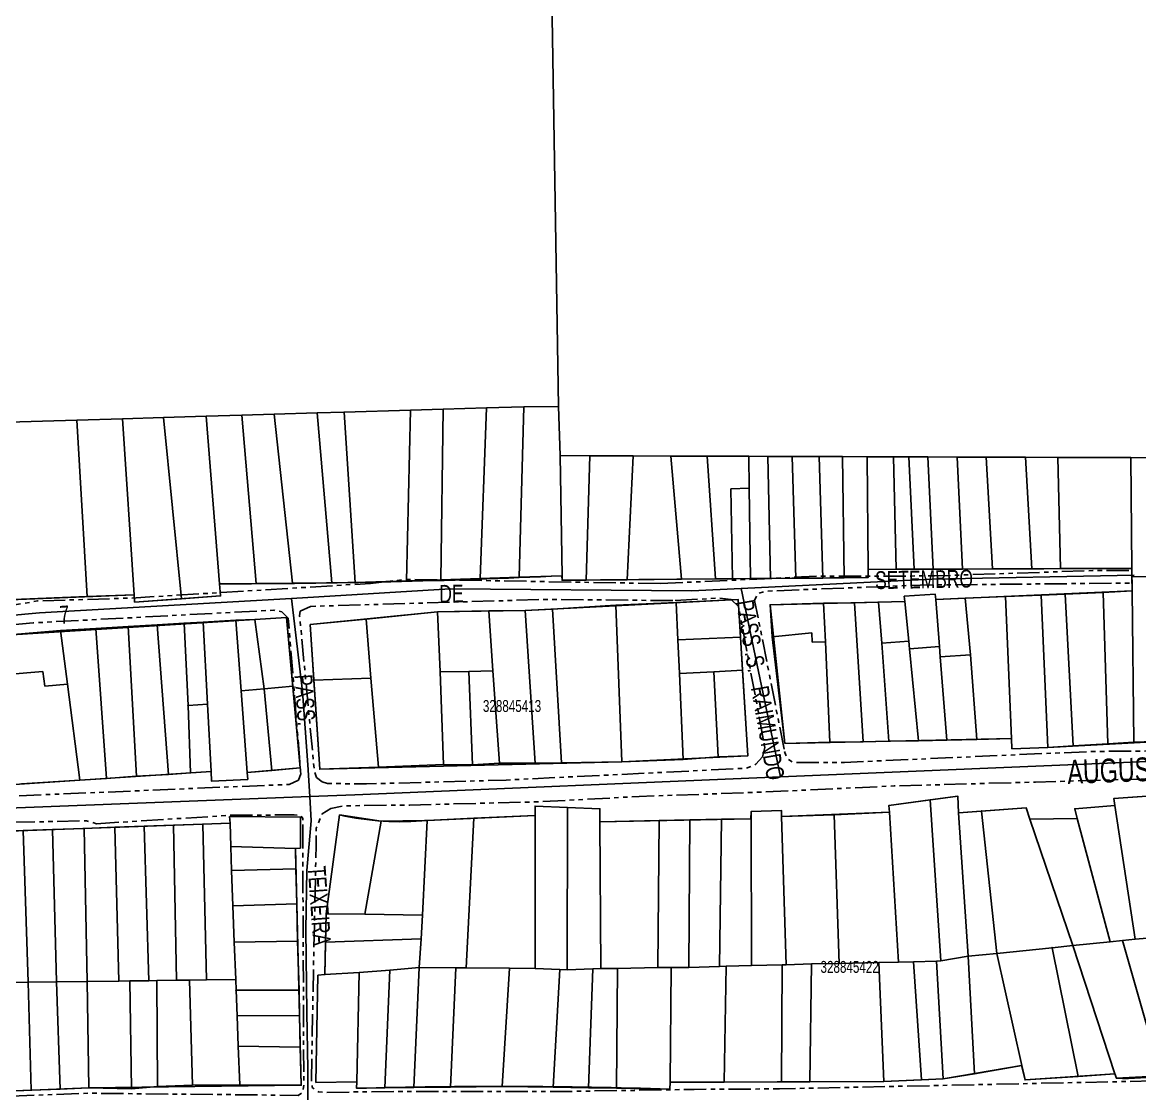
# Model space of a CAD drawing. Extents: x 203614 to 206284, y 4847494 to 4848495.
# Drawn here: x 205201.4 to 205389.1, y 4848096.2 to 4848276.2 of the extents above; entities that cross this region are included whole.
import ezdxf

# ---------------------------------------------------------------- set-up
doc = ezdxf.new("R2010")
doc.units = 0
doc.header["$LTSCALE"] = 1.5
doc.header["$MEASUREMENT"] = 0
doc.linetypes.add('PHANTOMX2', pattern=[5, 2.5, -0.5, 0.5, -0.5, 0.5, -0.5])
for name, color, linetype in [('CD-MALHA-LOTES', 40, 'CONTINUOUS'), ('CD_TXT_QUADRA', 7, 'CONTINUOUS'), ('RU-QUADRAS', 210, 'CONTINUOUS'), ('SV-EIXO-RUA-N-PAV', 6, 'CONTINUOUS'), ('SV-RUA-NAO-PAV-S-GUIA-C-GUIA', 7, 'PHANTOMX2'), ('SV-TXT-RUA-N-PAV-S-GUIA-C-GUIA', 7, 'CONTINUOUS')]:
    doc.layers.add(name, color=color, linetype=linetype)
doc.styles.add('ARIAL', font='ARIAL.TTF')

msp = doc.modelspace()

# ---------------------------------------------------------------- linework, layer by layer
at = {"layer": 'CD-MALHA-LOTES'}
for p, q in [((205291.52, 4848211.66), (205288.02, 4848426.88)), ((205243.76, 4848210.33), (205238.32, 4848210.17)), ((205250.95, 4848210.55), (205243.76, 4848210.33)), ((205243.76, 4848210.33), (205246.83, 4848181.97)), ((205255.49, 4848210.68), (205250.95, 4848210.55)), ((205253.43, 4848182.03), (205250.95, 4848210.55)), ((205266.65, 4848211.01), (205255.49, 4848210.68)), ((205257.35, 4848182.06), (205255.49, 4848210.68)), ((205266.65, 4848211.01), (205265.96, 4848182.34)), ((205272.12, 4848211.17), (205266.65, 4848211.01)), ((205271.73, 4848182.52), (205272.12, 4848211.17)), ((205279.41, 4848211.39), (205272.12, 4848211.17)), ((205278.34, 4848182.74), (205279.41, 4848211.39)), ((205285.71, 4848211.58), (205279.41, 4848211.39)), ((205284.91, 4848182.95), (205285.71, 4848211.58)), ((205291.52, 4848211.66), (205285.71, 4848211.58)), ((205291.52, 4848211.66), (205291.77, 4848203.38)), ((205210.57, 4848209.35), (205191.32, 4848208.78)), ((205218.27, 4848209.58), (205210.57, 4848209.35)), ((205212.35, 4848179.71), (205210.57, 4848209.35)), ((205225.13, 4848209.78), (205218.27, 4848209.58)), ((205220.21, 4848180.02), (205218.27, 4848209.58)), ((205232.31, 4848209.99), (205225.13, 4848209.78)), ((205225.13, 4848209.78), (205228.18, 4848179.33)), ((205238.32, 4848210.17), (205232.31, 4848209.99)), ((205232.31, 4848209.99), (205234.57, 4848181.86)), ((205240.7, 4848181.92), (205238.32, 4848210.17)), ((205292.13, 4848183.2), (205291.77, 4848203.38)), ((205291.77, 4848203.38), (205296.76, 4848203.36)), ((205296.76, 4848203.36), (205296.16, 4848182.47)), ((205304.05, 4848203.34), (205296.76, 4848203.36)), ((205303.07, 4848182.53), (205304.05, 4848203.34)), ((205310.4, 4848203.31), (205304.05, 4848203.34)), ((205312.19, 4848182.61), (205310.4, 4848203.31)), ((205316.48, 4848203.29), (205310.4, 4848203.31)), ((205317.86, 4848182.66), (205316.48, 4848203.29)), ((205316.48, 4848203.29), (205323.46, 4848203.27)), ((205326.66, 4848203.26), (205323.46, 4848203.27)), ((205323.46, 4848203.27), (205323.54, 4848197.9)), ((205326.66, 4848203.26), (205327.15, 4848182.75)), ((205330.78, 4848203.24), (205326.66, 4848203.26)), ((205331.36, 4848182.78), (205330.78, 4848203.24)), ((205335.32, 4848203.23), (205330.78, 4848203.24)), ((205335.9, 4848182.82), (205335.32, 4848203.23)), ((205339.22, 4848203.21), (205335.32, 4848203.23)), ((205339.51, 4848182.85), (205339.22, 4848203.21)), ((205343.37, 4848203.2), (205339.22, 4848203.21)), ((205347.78, 4848203.18), (205343.37, 4848203.2)), ((205343.37, 4848203.2), (205343.51, 4848184.27)), ((205348.26, 4848184.29), (205347.78, 4848203.18)), ((205350.38, 4848203.17), (205347.78, 4848203.18)), ((205351.25, 4848184.3), (205350.38, 4848203.17)), ((205353.56, 4848203.16), (205350.38, 4848203.17)), ((205354.43, 4848184.31), (205353.56, 4848203.16)), ((205358.51, 4848203.15), (205353.56, 4848203.16)), ((205359.38, 4848184.33), (205358.51, 4848203.15)), ((205363.36, 4848203.13), (205358.51, 4848203.15)), ((205364.42, 4848184.35), (205363.36, 4848203.13)), ((205369.97, 4848203.11), (205363.36, 4848203.13)), ((205371.02, 4848184.37), (205369.97, 4848203.11)), ((205375.42, 4848203.09), (205369.97, 4848203.11)), ((205375.86, 4848184.39), (205375.42, 4848203.09)), ((205387.67, 4848203.05), (205375.42, 4848203.09)), ((205387.8, 4848184.43), (205387.67, 4848203.05)), ((205387.67, 4848203.05), (205395.42, 4848203.02)), ((205323.54, 4848197.9), (205320.46, 4848197.81)), ((205320.46, 4848197.81), (205320.76, 4848182.69)), ((205323.75, 4848182.72), (205323.54, 4848197.9)), ((205343.51, 4848184.27), (205348.26, 4848184.29)), ((205343.52, 4848182.89), (205343.51, 4848184.27)), ((205348.26, 4848184.29), (205351.25, 4848184.3)), ((205351.25, 4848184.3), (205354.43, 4848184.31)), ((205354.43, 4848184.31), (205359.38, 4848184.33)), ((205359.38, 4848184.33), (205364.42, 4848184.35)), ((205364.42, 4848184.35), (205371.02, 4848184.37)), ((205371.02, 4848184.37), (205375.86, 4848184.39)), ((205375.86, 4848184.39), (205387.8, 4848184.43)), ((205387.81, 4848183.03), (205387.8, 4848184.43)), ((205257.35, 4848182.06), (205265.96, 4848182.34)), ((205265.96, 4848182.34), (205271.73, 4848182.52)), ((205271.73, 4848182.52), (205278.34, 4848182.74)), ((205278.34, 4848182.74), (205284.91, 4848182.95)), ((205284.91, 4848182.95), (205292.13, 4848183.2)), ((205292.1, 4848182.45), (205292.13, 4848183.2)), ((205296.16, 4848182.47), (205292.1, 4848182.45)), ((205296.16, 4848182.47), (205303.07, 4848182.53)), ((205303.07, 4848182.53), (205312.19, 4848182.61)), ((205312.19, 4848182.61), (205317.86, 4848182.66)), ((205320.76, 4848182.69), (205317.86, 4848182.66)), ((205320.76, 4848182.69), (205323.75, 4848182.72)), ((205323.75, 4848182.72), (205327.15, 4848182.75)), ((205327.15, 4848182.75), (205331.36, 4848182.78)), ((205331.36, 4848182.78), (205335.9, 4848182.82)), ((205335.9, 4848182.82), (205339.51, 4848182.85)), ((205339.51, 4848182.85), (205343.52, 4848182.89)), ((205387.81, 4848183.03), (205392.84, 4848183.12)), ((205387.88, 4848180.67), (205387.81, 4848183.03)), ((205234.57, 4848181.86), (205240.7, 4848181.92)), ((205234.74, 4848179.8), (205234.57, 4848181.86)), ((205240.7, 4848181.92), (205246.83, 4848181.97)), ((205246.83, 4848181.97), (205253.43, 4848182.03)), ((205253.43, 4848182.03), (205257.35, 4848182.06)), ((205376.62, 4848180.12), (205383.02, 4848180.4)), ((205387.88, 4848180.67), (205383.02, 4848180.4)), ((205383.02, 4848180.4), (205383.8, 4848154.95)), ((205388.19, 4848155.22), (205387.88, 4848180.67)), ((205187.12, 4848178.7), (205212.35, 4848179.71)), ((205212.35, 4848179.71), (205220.21, 4848180.02)), ((205220.21, 4848180.02), (205220.29, 4848178.77)), ((205220.29, 4848178.77), (205228.18, 4848179.33)), ((205228.18, 4848179.33), (205234.74, 4848179.8)), ((205311.25, 4848178.7), (205301.14, 4848178.23)), ((205321.7, 4848179.19), (205311.25, 4848178.7)), ((205311.25, 4848178.7), (205311.58, 4848172.43)), ((205322.09, 4848172.89), (205321.7, 4848179.19)), ((205336.05, 4848178.59), (205327.05, 4848178.32)), ((205341.23, 4848178.66), (205336.05, 4848178.59)), ((205336.34, 4848172.12), (205336.05, 4848178.59)), ((205345.26, 4848178.76), (205341.23, 4848178.66)), ((205341.23, 4848178.66), (205342.68, 4848155.31)), ((205349.69, 4848178.85), (205345.26, 4848178.76)), ((205345.85, 4848171.87), (205345.26, 4848178.76)), ((205354.81, 4848180.1), (205349.6, 4848179.76)), ((205349.6, 4848179.76), (205349.69, 4848178.85)), ((205350.37, 4848172.21), (205349.69, 4848178.85)), ((205354.88, 4848179.2), (205354.81, 4848180.1)), ((205359.81, 4848179.41), (205354.88, 4848179.2)), ((205354.88, 4848179.2), (205355.54, 4848171.3)), ((205366.58, 4848179.7), (205359.81, 4848179.41)), ((205360.75, 4848169.92), (205359.81, 4848179.41)), ((205372.58, 4848179.95), (205366.58, 4848179.7)), ((205367.59, 4848155.86), (205366.58, 4848179.7)), ((205376.62, 4848180.12), (205372.58, 4848179.95)), ((205372.58, 4848179.95), (205373.74, 4848154.36)), ((205377.98, 4848154.6), (205376.62, 4848180.12)), ((205271.18, 4848177.11), (205259.21, 4848175.93)), ((205279.78, 4848177.3), (205271.18, 4848177.11)), ((205271.18, 4848177.11), (205271.61, 4848167.03)), ((205285.89, 4848177.36), (205279.78, 4848177.3)), ((205280.49, 4848167.21), (205279.78, 4848177.3)), ((205290.53, 4848177.58), (205285.89, 4848177.36)), ((205285.89, 4848177.36), (205287.61, 4848151.69)), ((205301.14, 4848178.23), (205290.53, 4848177.58)), ((205292.01, 4848151.79), (205290.53, 4848177.58)), ((205302.14, 4848151.95), (205301.14, 4848178.23)), ((205327.05, 4848178.32), (205327.38, 4848172.93)), ((205219.23, 4848174.68), (205213.8, 4848174.36)), ((205224.09, 4848174.96), (205219.23, 4848174.68)), ((205219.23, 4848174.68), (205220.59, 4848149.54)), ((205228.61, 4848175.22), (205224.09, 4848174.96)), ((205225.98, 4848149.83), (205224.09, 4848174.96)), ((205231.82, 4848175.4), (205228.61, 4848175.22)), ((205229.27, 4848161.39), (205228.61, 4848175.22)), ((205231.82, 4848175.4), (205237.3, 4848175.72)), ((205232.54, 4848161.61), (205231.82, 4848175.4)), ((205240.52, 4848175.85), (205237.3, 4848175.72)), ((205237.3, 4848175.72), (205238.19, 4848163.86)), ((205245.84, 4848176.21), (205240.52, 4848175.85)), ((205240.52, 4848175.85), (205242.04, 4848164.22)), ((205246.87, 4848164.67), (205245.84, 4848176.21)), ((205259.21, 4848175.93), (205249.79, 4848175.03)), ((205249.79, 4848175.03), (205250.42, 4848165.68)), ((205259.98, 4848166.01), (205259.21, 4848175.93)), ((205207.85, 4848174.02), (205197.97, 4848173.14)), ((205213.8, 4848174.36), (205207.85, 4848174.02)), ((205207.85, 4848174.02), (205209.02, 4848164.99)), ((205215.57, 4848149.15), (205213.8, 4848174.36)), ((205311.58, 4848172.43), (205322.09, 4848172.89)), ((205322.43, 4848167.34), (205322.09, 4848172.89)), ((205334.08, 4848173.62), (205327.38, 4848172.93)), ((205327.38, 4848172.93), (205329.56, 4848155.02)), ((205334.15, 4848172.04), (205334.08, 4848173.62)), ((205311.83, 4848166.76), (205311.58, 4848172.43)), ((205336.34, 4848172.12), (205334.15, 4848172.04)), ((205337.07, 4848155.22), (205336.34, 4848172.12)), ((205345.85, 4848171.87), (205350.37, 4848172.21)), ((205345.85, 4848171.87), (205347.03, 4848155.4)), ((205350.37, 4848172.21), (205350.48, 4848170.94)), ((205355.54, 4848171.3), (205350.48, 4848170.94)), ((205350.48, 4848170.94), (205352.01, 4848155.49)), ((205355.54, 4848171.3), (205355.63, 4848169.57)), ((205355.63, 4848169.57), (205360.75, 4848169.92)), ((205356.72, 4848155.58), (205355.63, 4848169.57)), ((205360.75, 4848169.92), (205361.79, 4848155.68)), ((205280.49, 4848167.21), (205276.42, 4848167.11)), ((205281.59, 4848151.72), (205280.49, 4848167.21)), ((205322.43, 4848167.34), (205317.62, 4848167.03)), ((205323.31, 4848152.94), (205322.43, 4848167.34)), ((205198.89, 4848166.62), (205204.89, 4848167.1)), ((205204.89, 4848167.1), (205205.19, 4848164.63)), ((205250.42, 4848165.68), (205259.98, 4848166.01)), ((205250.42, 4848165.68), (205251.39, 4848150.69)), ((205261.27, 4848151.03), (205259.98, 4848166.01)), ((205276.42, 4848167.11), (205271.61, 4848167.03)), ((205271.61, 4848167.03), (205272.19, 4848151.48)), ((205276.42, 4848167.11), (205277.06, 4848151.44)), ((205317.62, 4848167.03), (205311.83, 4848166.76)), ((205312.46, 4848152.31), (205311.83, 4848166.76)), ((205318.31, 4848152.8), (205317.62, 4848167.03)), ((205205.19, 4848164.63), (205209.02, 4848164.99)), ((205209.02, 4848164.99), (205211.11, 4848148.86)), ((205242.04, 4848164.22), (205238.19, 4848163.86)), ((205238.19, 4848163.86), (205239.21, 4848150.15)), ((205242.04, 4848164.22), (205246.87, 4848164.67)), ((205242.04, 4848164.22), (205243.36, 4848150.5)), ((205248.1, 4848150.9), (205246.87, 4848164.67)), ((205232.54, 4848161.61), (205229.27, 4848161.39)), ((205233.14, 4848150.3), (205232.54, 4848161.61)), ((205229.27, 4848161.39), (205229.7, 4848150.07)), ((205361.79, 4848155.68), (205367.59, 4848155.86)), ((205367.59, 4848155.86), (205367.68, 4848154.13)), ((205329.56, 4848155.02), (205337.07, 4848155.22)), ((205337.07, 4848155.22), (205342.68, 4848155.31)), ((205342.68, 4848155.31), (205347.03, 4848155.4)), ((205347.03, 4848155.4), (205352.01, 4848155.49)), ((205352.01, 4848155.49), (205356.72, 4848155.58)), ((205361.79, 4848155.68), (205356.72, 4848155.58)), ((205367.68, 4848154.13), (205373.74, 4848154.36)), ((205373.74, 4848154.36), (205377.98, 4848154.6)), ((205383.8, 4848154.95), (205377.98, 4848154.6)), ((205383.8, 4848154.95), (205388.19, 4848155.22)), ((205393.36, 4848155.39), (205388.19, 4848155.22)), ((205302.14, 4848151.95), (205312.46, 4848152.31)), ((205312.46, 4848152.31), (205318.31, 4848152.8)), ((205318.31, 4848152.8), (205323.31, 4848152.94)), ((205229.7, 4848150.07), (205233.14, 4848150.3)), ((205233.22, 4848148.68), (205233.14, 4848150.3)), ((205239.21, 4848150.15), (205243.36, 4848150.5)), ((205243.36, 4848150.5), (205248.1, 4848150.9)), ((205251.39, 4848150.69), (205261.27, 4848151.03)), ((205261.27, 4848151.03), (205272.19, 4848151.48)), ((205272.19, 4848151.48), (205277.06, 4848151.44)), ((205277.06, 4848151.44), (205281.59, 4848151.72)), ((205281.59, 4848151.72), (205287.61, 4848151.69)), ((205287.61, 4848151.69), (205292.01, 4848151.79)), ((205292.01, 4848151.79), (205302.14, 4848151.95)), ((205201.3, 4848148.22), (205211.11, 4848148.86)), ((205211.11, 4848148.86), (205215.57, 4848149.15)), ((205215.57, 4848149.15), (205220.59, 4848149.54)), ((205220.59, 4848149.54), (205225.98, 4848149.83)), ((205225.98, 4848149.83), (205229.7, 4848150.07)), ((205239.3, 4848148.99), (205233.22, 4848148.68)), ((205239.21, 4848150.15), (205239.3, 4848148.99)), ((205347.01, 4848144.62), (205353.92, 4848145.54)), ((205347.11, 4848143.46), (205347.01, 4848144.62)), ((205353.92, 4848145.54), (205358.6, 4848146.15)), ((205355.73, 4848118.5), (205353.92, 4848145.54)), ((205358.6, 4848146.15), (205358.72, 4848143.35)), ((205394.8, 4848146.47), (205384.8, 4848145.76)), ((205384.8, 4848145.76), (205384.96, 4848144.58)), ((205248.17, 4848142.65), (205236.26, 4848142.73)), ((205236.26, 4848142.73), (205236.33, 4848141.65)), ((205254.72, 4848143.01), (205252.46, 4848126.39)), ((205261.73, 4848141.99), (205254.72, 4848143.01)), ((205287.59, 4848142.92), (205277.27, 4848142.45)), ((205287.58, 4848117.23), (205287.59, 4848142.92)), ((205293.04, 4848144.28), (205287.59, 4848144.5)), ((205287.59, 4848144.5), (205287.59, 4848142.92)), ((205293.04, 4848144.28), (205292.97, 4848116.96)), ((205298.47, 4848144.06), (205293.04, 4848144.28)), ((205298.48, 4848141.88), (205298.47, 4848144.06)), ((205323.85, 4848143.58), (205328.96, 4848143.77)), ((205323.85, 4848142.37), (205323.85, 4848143.58)), ((205328.96, 4848143.77), (205328.98, 4848142.73)), ((205337.8, 4848143.04), (205328.98, 4848142.73)), ((205328.98, 4848142.73), (205329.75, 4848117.84)), ((205337.8, 4848143.04), (205347.11, 4848143.46)), ((205338.64, 4848118.05), (205337.8, 4848143.04)), ((205347.11, 4848143.46), (205348.62, 4848118.29)), ((205362.59, 4848143.65), (205358.72, 4848143.35)), ((205358.72, 4848143.35), (205360.32, 4848119.3)), ((205370.05, 4848144.22), (205362.59, 4848143.65)), ((205365.14, 4848119.75), (205362.59, 4848143.65)), ((205370.68, 4848142.3), (205370.05, 4848144.22)), ((205378.23, 4848144.06), (205384.96, 4848144.58)), ((205378.66, 4848142.44), (205378.23, 4848144.06)), ((205384.96, 4848144.58), (205388.38, 4848122.12)), ((205216.99, 4848140.95), (205211.81, 4848140.76)), ((205221.91, 4848141.13), (205216.99, 4848140.95)), ((205217.63, 4848115.09), (205216.99, 4848140.95)), ((205226.83, 4848141.3), (205221.91, 4848141.13)), ((205222.68, 4848115.16), (205221.91, 4848141.13)), ((205226.83, 4848141.3), (205231.75, 4848141.48)), ((205227.34, 4848115.23), (205226.83, 4848141.3)), ((205236.33, 4848141.65), (205231.75, 4848141.48)), ((205231.75, 4848141.48), (205232.38, 4848115.29)), ((205236.45, 4848137.73), (205236.33, 4848141.65)), ((205248.16, 4848137.45), (205248.17, 4848142.65)), ((205261.73, 4848141.99), (205259, 4848126.33)), ((205269.01, 4848142.07), (205261.73, 4848141.99)), ((205268.66, 4848126.17), (205269.47, 4848142.09)), ((205269.47, 4848142.09), (205269.01, 4848142.07)), ((205269.47, 4848142.09), (205277.27, 4848142.45)), ((205277.27, 4848142.45), (205276, 4848117.31)), ((205308.42, 4848142.1), (205298.48, 4848141.88)), ((205298.48, 4848141.88), (205298.6, 4848117.19)), ((205308.42, 4848142.1), (205308.2, 4848117.38)), ((205313.56, 4848142.19), (205308.42, 4848142.1)), ((205313.41, 4848117.36), (205313.56, 4848142.19)), ((205318.91, 4848142.29), (205313.56, 4848142.19)), ((205318.56, 4848117.54), (205318.91, 4848142.29)), ((205323.85, 4848142.37), (205318.91, 4848142.29)), ((205323.91, 4848117.69), (205323.85, 4848142.37)), ((205378.66, 4848142.44), (205370.68, 4848142.3)), ((205370.68, 4848142.3), (205377.92, 4848121.05)), ((205384.19, 4848121.69), (205378.66, 4848142.44)), ((205201.58, 4848140.39), (205196.69, 4848140.22)), ((205201.58, 4848140.39), (205206.5, 4848140.57)), ((205202.4, 4848114.89), (205201.58, 4848140.39)), ((205211.81, 4848140.76), (205206.5, 4848140.57)), ((205206.5, 4848140.57), (205207.18, 4848114.95)), ((205212.34, 4848115.02), (205211.81, 4848140.76)), ((205247.32, 4848137.4), (205236.45, 4848137.73)), ((205236.45, 4848137.73), (205236.6, 4848133.69)), ((205247.32, 4848137.4), (205248.16, 4848137.45)), ((205247.38, 4848133.93), (205247.32, 4848137.4)), ((205236.6, 4848133.69), (205247.38, 4848133.93)), ((205236.6, 4848133.69), (205236.82, 4848127.76)), ((205247.53, 4848128.09), (205247.38, 4848133.93)), ((205247.53, 4848128.09), (205236.82, 4848127.76)), ((205236.82, 4848127.76), (205237.05, 4848121.66)), ((205247.68, 4848121.78), (205247.53, 4848128.09)), ((205252.46, 4848126.39), (205252.37, 4848121.62)), ((205259, 4848126.33), (205252.46, 4848126.39)), ((205259, 4848126.33), (205268.66, 4848126.17)), ((205268.46, 4848122.18), (205268.66, 4848126.17)), ((205252.37, 4848121.62), (205268.46, 4848122.18)), ((205268.09, 4848117.38), (205268.46, 4848122.18)), ((205386.28, 4848121.9), (205388.38, 4848122.12)), ((205388.38, 4848122.12), (205391.06, 4848122.39)), ((205237.05, 4848121.66), (205247.68, 4848121.78)), ((205237.3, 4848115.39), (205237.05, 4848121.66)), ((205247.68, 4848121.78), (205247.97, 4848113.59)), ((205252.37, 4848121.62), (205252.26, 4848116.2)), ((205365.14, 4848119.75), (205374.44, 4848120.7)), ((205374.44, 4848120.7), (205377.92, 4848121.05)), ((205374.44, 4848120.7), (205378.81, 4848099.06)), ((205377.92, 4848121.05), (205384.19, 4848121.69)), ((205384.99, 4848099.52), (205377.92, 4848121.05)), ((205386.28, 4848121.9), (205384.19, 4848121.69)), ((205392.78, 4848099.2), (205386.28, 4848121.9)), ((205351.16, 4848118.35), (205348.62, 4848118.29)), ((205355.02, 4848118.47), (205351.16, 4848118.35)), ((205351.16, 4848118.35), (205352.49, 4848098.49)), ((205355.02, 4848118.47), (205355.73, 4848118.5)), ((205356.11, 4848098.66), (205355.02, 4848118.47)), ((205360.32, 4848119.3), (205355.73, 4848118.5)), ((205365.14, 4848119.75), (205360.32, 4848119.3)), ((205360.32, 4848119.3), (205361.39, 4848099.54)), ((205369.35, 4848100.93), (205365.14, 4848119.75)), ((205252.26, 4848116.2), (205258.05, 4848116.55)), ((205258.05, 4848116.55), (205257.62, 4848098.19)), ((205263.15, 4848116.93), (205258.05, 4848116.55)), ((205263.15, 4848116.93), (205262.32, 4848097.14)), ((205268.09, 4848117.38), (205263.15, 4848116.93)), ((205267.19, 4848097.2), (205268.09, 4848117.38)), ((205274.29, 4848117.3), (205268.09, 4848117.38)), ((205273.35, 4848097.27), (205274.29, 4848117.3)), ((205276, 4848117.31), (205274.29, 4848117.3)), ((205276, 4848117.31), (205283.3, 4848117.25)), ((205283.3, 4848117.25), (205282.05, 4848097.39)), ((205287.58, 4848117.23), (205283.3, 4848117.25)), ((205291.71, 4848117.02), (205287.58, 4848117.23)), ((205290.6, 4848097.25), (205291.71, 4848117.02)), ((205292.97, 4848116.96), (205291.71, 4848117.02)), ((205297.3, 4848117.15), (205292.97, 4848116.96)), ((205296.57, 4848097.15), (205297.3, 4848117.15)), ((205297.3, 4848117.15), (205298.6, 4848117.19)), ((205298.6, 4848117.19), (205301.43, 4848117.23)), ((205301.43, 4848117.23), (205301.27, 4848097.08)), ((205308.2, 4848117.38), (205301.43, 4848117.23)), ((205310.41, 4848117.38), (205308.2, 4848117.38)), ((205310.41, 4848117.38), (205310.26, 4848098.11)), ((205313.41, 4848117.36), (205310.41, 4848117.38)), ((205318.56, 4848117.54), (205313.41, 4848117.36)), ((205319.67, 4848117.58), (205318.56, 4848117.54)), ((205319.33, 4848098.14), (205319.67, 4848117.58)), ((205323.91, 4848117.69), (205319.67, 4848117.58)), ((205329.11, 4848117.81), (205323.91, 4848117.69)), ((205329, 4848098.17), (205329.11, 4848117.81)), ((205329.75, 4848117.84), (205329.11, 4848117.81)), ((205329.75, 4848117.84), (205334, 4848117.98)), ((205333.73, 4848098.19), (205334, 4848117.98)), ((205334, 4848117.98), (205338.64, 4848118.05)), ((205345.3, 4848118.2), (205338.64, 4848118.05)), ((205348.62, 4848118.29), (205345.3, 4848118.2)), ((205345.3, 4848118.2), (205346.15, 4848098.2)), ((205202.4, 4848114.89), (205198.02, 4848114.83)), ((205207.18, 4848114.95), (205202.4, 4848114.89)), ((205202.93, 4848096.75), (205202.4, 4848114.89)), ((205212.34, 4848115.02), (205207.18, 4848114.95)), ((205207.79, 4848096.92), (205207.18, 4848114.95)), ((205212.34, 4848115.02), (205217.63, 4848115.09)), ((205212.59, 4848097.15), (205212.34, 4848115.02)), ((205217.63, 4848115.09), (205219.52, 4848115.12)), ((205219.52, 4848115.12), (205222.68, 4848115.16)), ((205219.52, 4848115.12), (205219.8, 4848097)), ((205222.68, 4848115.16), (205224.04, 4848115.18)), ((205227.34, 4848115.23), (205224.04, 4848115.18)), ((205224.04, 4848115.18), (205224.14, 4848097.4)), ((205229.51, 4848115.25), (205227.34, 4848115.23)), ((205232.38, 4848115.29), (205229.51, 4848115.25)), ((205229.51, 4848115.25), (205230.05, 4848097.62)), ((205237.3, 4848115.39), (205232.38, 4848115.29)), ((205237.36, 4848113.56), (205237.3, 4848115.39)), ((205250.75, 4848098.08), (205251.1, 4848116.07)), ((205251.1, 4848116.07), (205252.26, 4848116.2)), ((205247.97, 4848113.59), (205237.36, 4848113.56)), ((205237.52, 4848109.28), (205237.36, 4848113.56)), ((205247.99, 4848109.3), (205247.97, 4848113.59)), ((205247.99, 4848109.3), (205237.52, 4848109.28)), ((205237.71, 4848104.17), (205237.52, 4848109.28)), ((205248.11, 4848104.02), (205247.99, 4848109.3)), ((205237.95, 4848097.67), (205237.71, 4848104.17)), ((205248.11, 4848104.02), (205237.71, 4848104.17)), ((205248.28, 4848097.6), (205248.11, 4848104.02)), ((205361.39, 4848099.54), (205369.35, 4848100.93)), ((205369.35, 4848100.93), (205369.89, 4848098.49)), ((205230.05, 4848097.62), (205237.95, 4848097.67)), ((205237.95, 4848097.67), (205248.28, 4848097.6)), ((205257.62, 4848098.19), (205250.75, 4848098.08)), ((205257.62, 4848098.19), (205257.59, 4848097.08)), ((205310.24, 4848096.94), (205310.26, 4848098.11)), ((205310.26, 4848098.11), (205319.33, 4848098.14)), ((205319.33, 4848098.14), (205329, 4848098.17)), ((205329, 4848098.17), (205333.73, 4848098.19)), ((205333.73, 4848098.19), (205346.15, 4848098.2)), ((205346.15, 4848098.2), (205352.49, 4848098.49)), ((205352.49, 4848098.49), (205356.11, 4848098.66)), ((205361.39, 4848099.54), (205356.11, 4848098.66)), ((205369.89, 4848098.49), (205378.81, 4848099.06)), ((205378.81, 4848099.06), (205384.99, 4848099.52)), ((205385.24, 4848098.76), (205384.99, 4848099.52)), ((205392.78, 4848099.2), (205385.24, 4848098.76)), ((205198.73, 4848096.61), (205202.93, 4848096.75)), ((205202.93, 4848096.75), (205207.79, 4848096.92)), ((205207.79, 4848096.92), (205212.59, 4848097.15)), ((205212.59, 4848097.15), (205219.8, 4848097)), ((205219.8, 4848097), (205224.14, 4848097.4)), ((205224.14, 4848097.4), (205230.05, 4848097.62)), ((205257.59, 4848097.08), (205262.32, 4848097.14)), ((205262.32, 4848097.14), (205267.19, 4848097.2)), ((205267.19, 4848097.2), (205273.35, 4848097.27)), ((205273.35, 4848097.27), (205282.05, 4848097.39)), ((205282.05, 4848097.39), (205290.6, 4848097.25)), ((205290.6, 4848097.25), (205296.57, 4848097.15)), ((205301.27, 4848097.08), (205296.57, 4848097.15)), ((205301.27, 4848097.08), (205310.24, 4848096.94))]:
    msp.add_line(p, q, dxfattribs=at)
for p in [(205255.49, 4848210.68), (205255.49, 4848210.68), (205238.32, 4848210.17), (205238.32, 4848210.17), (205240.7, 4848181.92), (205257.35, 4848182.06), (205345.26, 4848178.76), (205228.61, 4848175.22), (205345.85, 4848171.87), (205250.42, 4848165.68), (205250.42, 4848165.68), (205229.27, 4848161.39), (205277.06, 4848151.44), (205362.59, 4848143.65), (205236.82, 4848127.76), (205236.82, 4848127.76), (205374.44, 4848120.7), (205365.14, 4848119.75), (205268.09, 4848117.38), (205268.09, 4848117.38), (205237.36, 4848113.56), (205282.05, 4848097.39)]:
    msp.add_point(p, dxfattribs=at)
at = {"layer": 'RU-QUADRAS', "color": 6, "linetype": 'Continuous'}
for points in [[(205389.97, 4848427.19, 0.0046218357), (205395.21, 4848212.24)], [(205393.36, 4848155.39), (205373.74, 4848154.36), (205367.68, 4848154.13), (205367.59, 4848155.86), (205329.56, 4848155.02), (205327.05, 4848178.32), (205349.69, 4848178.85), (205349.6, 4848179.76), (205354.81, 4848180.1), (205354.88, 4848179.2), (205387.88, 4848180.67), (205387.8, 4848184.43), (205343.51, 4848184.27), (205343.52, 4848182.89), (205292.1, 4848182.45), (205292.07, 4848183.2, -0.0120220312), (205234.57, 4848181.86), (205234.74, 4848179.8), (205220.29, 4848178.77), (205220.21, 4848180.02), (205186.81, 4848178.63, -0.0541008386)], [(205401.1, 4848101.25, -0.0919038447), (205385.24, 4848098.76), (205384.99, 4848099.52), (205369.89, 4848098.49), (205369.27, 4848100.91), (205356.11, 4848098.66), (205346.15, 4848098.2), (205310.26, 4848098.11), (205310.24, 4848096.94, 0.0143183915), (205257.59, 4848097.08), (205257.62, 4848098.19), (205250.75, 4848098.08), (205251.1, 4848116.07), (205252.26, 4848116.2), (205252.46, 4848126.39), (205254.72, 4848143.01, 0.0788686981), (205269.47, 4848142.09), (205287.59, 4848142.92), (205287.59, 4848144.5), (205298.47, 4848144.06), (205298.48, 4848141.88), (205323.82, 4848142.38), (205323.85, 4848143.58), (205328.96, 4848143.77), (205328.98, 4848142.73), (205347.11, 4848143.46), (205347.01, 4848144.62), (205358.6, 4848146.15), (205358.72, 4848143.35), (205370.05, 4848144.22), (205370.68, 4848142.3), (205378.66, 4848142.44), (205378.23, 4848144.06), (205384.96, 4848144.58), (205384.8, 4848145.76), (205401.41, 4848146.94)]]:
    msp.add_lwpolyline(points, format="xyb", dxfattribs=at)
msp.add_lwpolyline([(205249.79, 4848175.03), (205271.18, 4848177.11), (205285.89, 4848177.36), (205321.7, 4848179.19), (205323.31, 4848152.94), (205302.14, 4848151.95), (205251.39, 4848150.69)], close=True, dxfattribs=at)
for points in [[(205124.41, 4848165.13, -0.0214520249), (205180.95, 4848172.09), (205245.84, 4848176.21), (205248.1, 4848150.9), (205239.21, 4848150.15), (205239.3, 4848148.99), (205233.22, 4848148.68), (205233.14, 4848150.3), (205184.78, 4848147.14), (205184.69, 4848148.06, -0.0177298471), (205145.98, 4848144.93), (205145.77, 4848145.95), (205127.94, 4848144.29)], [(205128.25, 4848136.56), (205157.45, 4848137.36), (205157.45, 4848138.8), (205236.33, 4848141.65), (205236.26, 4848142.73), (205248.17, 4848142.65), (205248.16, 4848137.45), (205247.32, 4848137.4), (205248.28, 4848097.6), (205212.59, 4848097.15), (205136.18, 4848094.02, 0.028609806)]]:
    msp.add_lwpolyline(points, format="xyb", close=True, dxfattribs=at)
at = {"layer": 'SV-EIXO-RUA-N-PAV', "flags": 128}
for points in [[(205388.218794, 4848183.318038), (205354.241529, 4848182.651817), (205322.173466, 4848181.061665), (205313.935166, 4848180.653154), (205273.295692, 4848180.986265), (205246.683076, 4848179.377743), (205204.341832, 4848176.98894), (205164.70169, 4848173.324725), (205119.553503, 4848167.553904)], [(205322.173466, 4848181.061665), (205328.824372, 4848149.390684)], [(205249.387585, 4848094.159972), (205249.387585, 4848100.301195), (205249.238599, 4848109.836314), (205249.089613, 4848123.692033), (205249.238599, 4848133.67411), (205249.98353, 4848142.017339), (205249.723966, 4848146.105467), (205249.387585, 4848151.403472), (205248.493668, 4848163.769328), (205246.683076, 4848179.377743)], [(205620.350104, 4848114.894896), (205578.468077, 4848152.535705), (205564.659072, 4848157.650151), (205553.918734, 4848158.161596), (205550.958028, 4848157.685799), (205511.980274, 4848152.02426), (205481.293596, 4848151.512815), (205475.301239, 4848151.547057), (205418.505582, 4848151.924977), (205391.790786, 4848152.02426), (205328.824372, 4848149.390684), (205257.280847, 4848146.398369), (205249.723966, 4848146.105467), (205123.740455, 4848141.222385)]]:
    msp.add_lwpolyline(points, dxfattribs=at)
at = {"layer": 'SV-RUA-NAO-PAV-S-GUIA-C-GUIA', "flags": 128}
for points in [[(205090.032934, 4848235.042356), (205028.620363, 4848235.09259), (205027.693844, 4848234.820084), (205027.148833, 4848234.11157), (205027.370042, 4848198.077534), (205027.366837, 4848192.881476), (205027.530341, 4848191.518948), (205027.857347, 4848190.483426), (205028.620363, 4848189.720411), (205029.601383, 4848189.229901), (205052.315104, 4848188.631224), (205090.378404, 4848189.42294), (205108.184688, 4848189.786013), (205113.337134, 4848189.818697), (205116.748668, 4848189.093648), (205117.83869, 4848188.167129), (205118.547205, 4848187.24061), (205119.255719, 4848185.823581), (205119.972205, 4848180.406309), (205120.999755, 4848171.735043), (205121.381263, 4848170.863025), (205122.253281, 4848170.15451), (205123.179799, 4848169.936506), (205141.817324, 4848172.211266), (205161.018344, 4848174.74569), (205190.703541, 4848177.75218), (205199.447933, 4848178.189202), (205203.993368, 4848178.960548), (205219.833521, 4848179.456414), (205259.924355, 4848181.913654)], [(205308.625555, 4848181.883968), (205335.112622, 4848183.121694), (205354.649485, 4848183.164948), (205381.278901, 4848184.064858), (205387.886594, 4848184.082534)], [(205259.924355, 4848181.913654), (205266.141864, 4848182.596897), (205308.625555, 4848181.883968)], [(205329.41462, 4848154.072081), (205324.46233, 4848179.06792), (205324.918158, 4848180.15051), (205326.329692, 4848180.614819), (205352.284643, 4848181.629867), (205387.916729, 4848181.975578)], [(205326.137149, 4848154.640185), (205326.157171, 4848154.351286), (205325.772835, 4848152.800859), (205324.661755, 4848151.518844), (205323.037869, 4848150.863592), (205282.731637, 4848148.873352), (205259.274837, 4848148.224316), (205252.697986, 4848148.299563), (205251.786331, 4848148.584455), (205250.874676, 4848149.325175), (205250.475827, 4848150.521722), (205248.025754, 4848176.461156), (205248.139711, 4848177.258854), (205249.849064, 4848178.056553), (205289.672261, 4848179.231737), (205311.135483, 4848179.017723)], [(205311.135483, 4848179.017723), (205318.485504, 4848179.464538), (205320.538646, 4848179.227443), (205321.749624, 4848178.034557), (205326.137149, 4848154.640185)], [(205162.322496, 4848171.420576), (205203.260719, 4848175.281973), (205243.669253, 4848177.406632), (205245.016048, 4848177.16176), (205246.117972, 4848176.059836), (205248.174407, 4848150.391903)], [(205248.174407, 4848150.391903), (205248.196689, 4848149.894959), (205247.854819, 4848148.869347), (205246.240408, 4848148.144436), (205198.76085, 4848146.13964), (205139.857598, 4848142.914636), (205128.579445, 4848142.022638), (205126.62047, 4848142.145074), (205125.39611, 4848142.634818), (205124.906366, 4848143.859177), (205124.654869, 4848148.070685), (205122.702519, 4848163.448932), (205123.069827, 4848164.795727), (205124.17175, 4848165.530343), (205162.322496, 4848171.420576)], [(205417.713813, 4848153.984416), (205380.967073, 4848153.673487), (205339.53606, 4848151.834923), (205333.583235, 4848151.797161), (205330.900894, 4848151.832226), (205329.989239, 4848152.458989), (205329.533412, 4848153.484601), (205329.41462, 4848154.072081)], [(205391.315829, 4848098.323181), (205328.655522, 4848096.989959), (205314.298708, 4848096.898887), (205293.540588, 4848096.567113), (205268.377344, 4848096.55756), (205259.022903, 4848096.49822), (205252.496886, 4848096.392794), (205251.194984, 4848096.511149), (205250.129791, 4848097.221278), (205250.011436, 4848098.641535), (205250.346816, 4848117.384276), (205250.790816, 4848137.795578), (205250.784958, 4848140.766954), (205251.814207, 4848143.224644), (205253.257524, 4848144.084203), (205255.504689, 4848144.548671), (205266.509479, 4848144.668503), (205287.816125, 4848145.203852), (205305.067379, 4848146.113664), (205325.671958, 4848146.844654), (205347.874694, 4848147.885924), (205371.631637, 4848148.536863), (205389.336573, 4848149.049364), (205407.143291, 4848149.362416), (205443.103859, 4848150.340888)], [(205213.908785, 4848141.533504), (205236.199898, 4848142.948462), (205247.103472, 4848143.028636), (205248.225899, 4848142.948462), (205248.546592, 4848142.387249), (205248.537723, 4848141.124521)], [(205248.537723, 4848141.124521), (205248.717696, 4848097.590626), (205248.570773, 4848096.415241), (205247.762695, 4848095.90101), (205212.600435, 4848096.253763), (205161.439587, 4848094.378489), (205136.101095, 4848093.476778), (205134.411478, 4848093.991009), (205133.383016, 4848095.386779), (205132.646446, 4848097.59745), (205126.734743, 4848133.5868), (205126.514359, 4848135.496801), (205126.58782, 4848137.186417), (205127.322436, 4848138.361803), (205128.865129, 4848139.316803), (205146.785593, 4848140.107233), (205165.444016, 4848140.275617), (205193.596976, 4848141.654774), (205212.203641, 4848142.022924), (205213.908785, 4848141.533504)]]:
    msp.add_lwpolyline(points, dxfattribs=at)

# ---------------------------------------------------------------- texts
at = {"layer": 'CD_TXT_QUADRA', "style": 'ARIAL', "width": 0.7}
for s, p in [('328845413', (205278.81, 4848160.32)), ('328845422', (205335.53, 4848116.48))]:
    msp.add_text(s, height=2, dxfattribs=at).set_placement(p)
at = {"layer": 'SV-TXT-RUA-N-PAV-S-GUIA-C-GUIA', "style": 'ARIAL', "width": 0.7}
for s, height, rotation, p in [('SETEMBRO', 3, 1, (205344.71094, 4848180.946854)), ('DE', 3, 1, (205271.509861, 4848178.65899)), ('PASS .S.   RAIMUNDO', 3, 280, (205321.268303, 4848178.838001)), ('7', 3, 4, (205207.804642, 4848175.120339)), ('PASS.                             TEIXEIRA', 3, 274, (205247.130995, 4848166.520083)), ('AUGUSTO', 4, 2, (205377.067596, 4848148.229678))]:
    msp.add_text(s, height=height, rotation=rotation, dxfattribs=at).set_placement(p)

doc.saveas('drawing.dxf')
